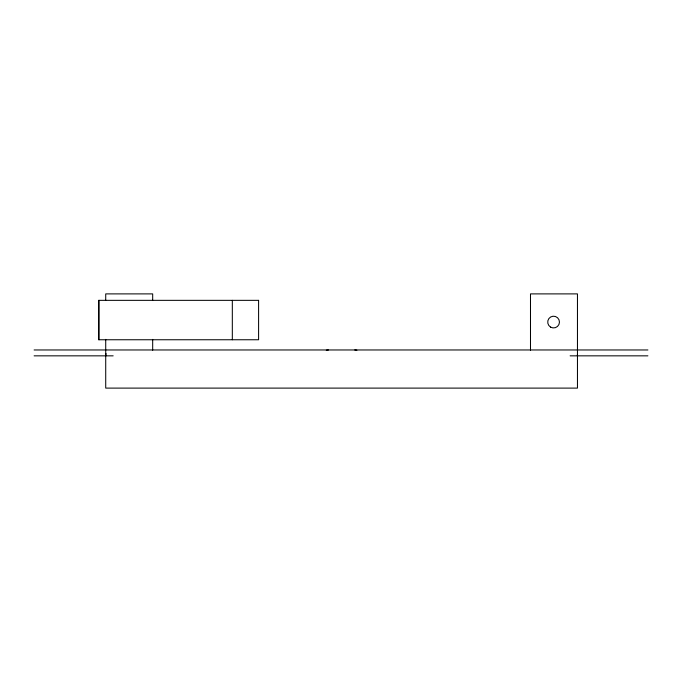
<?xml version="1.0" encoding="UTF-8"?>
<svg xmlns="http://www.w3.org/2000/svg" width="682" height="682" viewBox="0 0 682 682"><rect width="100%" height="100%" fill="white"/><g stroke="black" fill="none" stroke-linecap="round" stroke-linejoin="round"><path stroke-width="1.02" d="M326.294 350.216L328.409 349.968M34.1 349.968L647.9 349.968M34.1 355.842L113.161 355.842M570.118 355.842L647.9 355.842M354.768 349.968L356.882 350.216M530.494 350.198L530.494 293.891L577.458 293.891L577.458 388.109L105.719 388.109L105.719 339.389M232.323 300.344L232.323 339.755M152.683 300.242L152.683 293.891L105.719 293.891L105.719 300.242M152.683 339.389L152.683 350.198M98.958 300.344L98.958 339.755M105.719 355.842A5.874 5.874 0 0 1 106.128 353.677M577.356 354.768A5.874 5.874 0 0 1 577.458 355.842M258.597 300.344L98.677 300.344L98.677 339.755L258.597 339.755L258.597 300.344M550.613 327.13A5.874 5.874 0 0 0 559.462 322.117A5.874 5.874 0 0 0 550.689 316.96A5.874 5.874 0 0 0 550.613 327.13"/></g></svg>
